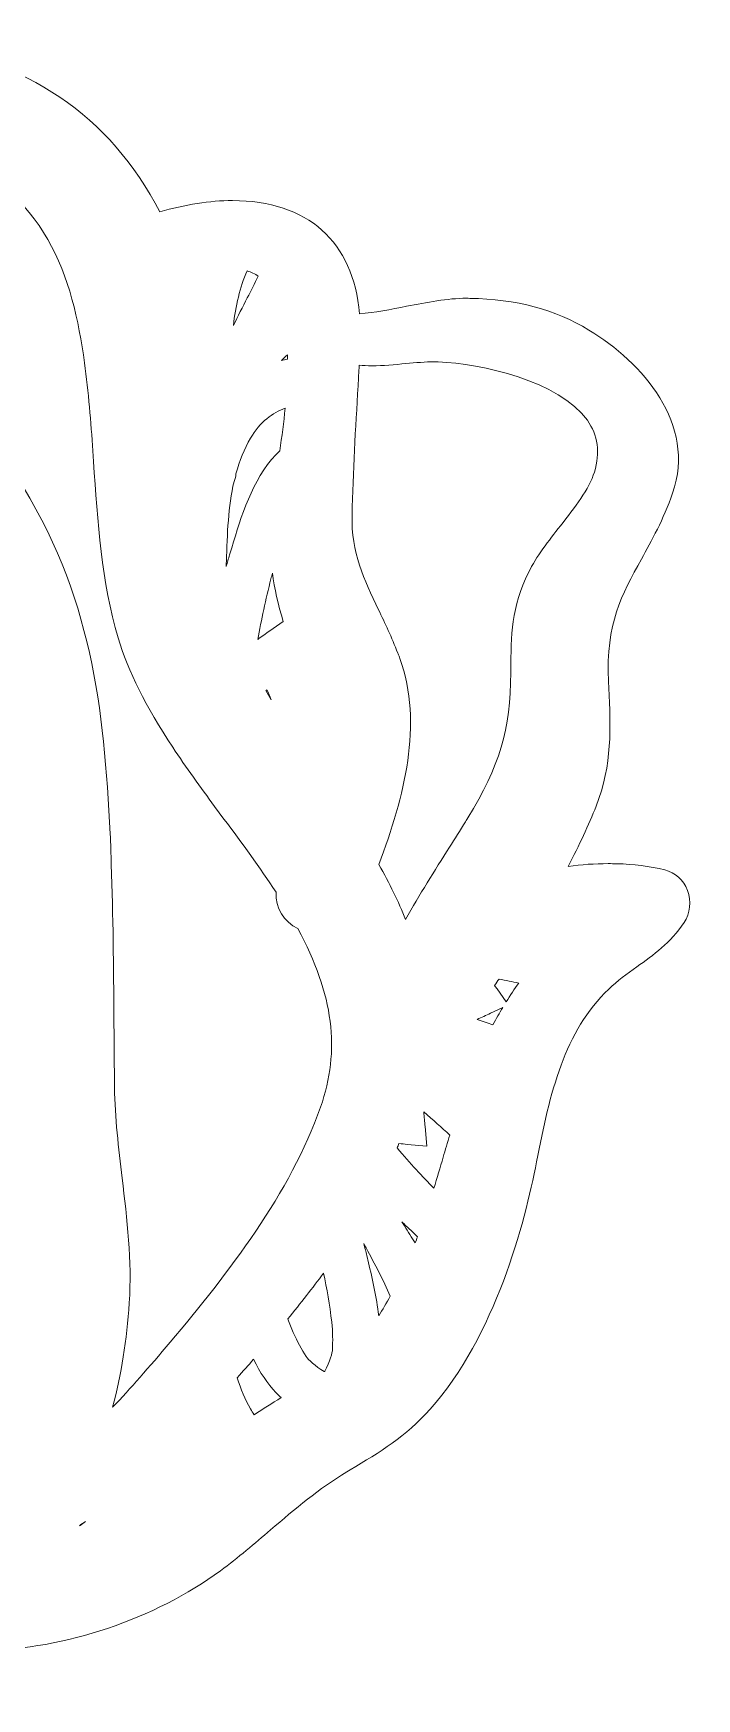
# Model space of a CAD drawing. Extents: x 28 to 2067, y -2033 to -35.
# Drawn here: x 1085.6 to 1206.3, y -771.5 to -468.5 of the extents above; entities that cross this region are included whole.
import ezdxf

# ---------------------------------------------------------------- set-up
doc = ezdxf.new("R2010")
doc.units = 0
doc.header["$MEASUREMENT"] = 0
doc.layers.add('Layer 1', color=7, linetype='Continuous', lineweight=0)

msp = doc.modelspace()

# ---------------------------------------------------------------- linework, layer by layer
at = {"layer": 'Layer 1'}
for points, knots in [([(1036.21, -771.45), (1009.27, -771.45), (982.23, -762.98), (978.86, -761.89), (977.7, -763.15), (976.07, -763.91), (974.26, -763.94), (973.66, -763.95), (973.04, -763.96), (972.42, -763.96), (962.1, -763.96), (942.8, -762), (929.47, -748.91), (916.01, -735.7), (907.87, -724.02), (904.59, -713.21), (901.74, -703.87), (901.82, -694.38), (901.9, -685.2), (901.97, -677.41), (902.04, -670.06), (900.45, -662.81), (898.16, -652.46), (893.14, -641.52), (887.02, -633.55), (885.63, -631.75), (884, -630.23), (882.27, -628.62), (880.09, -626.6), (877.84, -624.5), (876.01, -621.74), (874.16, -619.06), (874.93, -614.61), (877.62, -612.63), (880.19, -610.79), (883.37, -609.87), (887.09, -609.87), (891.54, -609.87), (896.17, -611.13), (900.25, -612.25), (901.79, -612.67), (903.24, -613.07), (904.55, -613.36), (905.68, -613.61), (907, -613.85), (908.43, -614.12), (913.02, -614.98), (918.85, -616.08), (923.98, -618.14), (923.94, -616.42), (924.02, -614.73), (924.09, -613.07), (924.17, -611.29), (924.25, -609.6), (924.19, -607.93), (923.8, -598.02), (919.77, -595.5), (913.67, -591.68), (910.9, -589.95), (907.77, -587.98), (904.73, -585.09), (890.21, -571.29), (890.61, -550.87), (905.75, -533.08), (911.9, -525.79), (919.9, -519.98), (929.5, -515.82), (937.84, -512.24), (947.22, -510.12), (956.66, -509.67), (958.48, -509.59), (960.32, -509.54), (962.15, -509.54), (966.27, -509.54), (970.41, -509.75), (975.03, -510.19), (970.56, -502.66), (970.63, -495.29), (975.25, -488.21), (980.43, -480.27), (989.07, -474.74), (1000.93, -471.77), (1007.2, -470.21), (1014.25, -469.33), (1023.12, -468.99), (1028.06, -468.79), (1034.21, -468.55), (1040.33, -468.55), (1055.66, -468.55), (1075.2, -469.87), (1090.44, -480.17), (1097.99, -485.27), (1104.09, -492.28), (1108.61, -501.04), (1113.2, -499.68), (1117.73, -498.97), (1121.83, -498.97), (1135.5, -498.97), (1143.79, -506.42), (1144.96, -519.54), (1147.65, -519.35), (1150.62, -518.77), (1153.51, -518.2), (1157.16, -517.48), (1160.93, -516.74), (1164.37, -516.74), (1164.58, -516.74), (1164.78, -516.74), (1164.98, -516.75), (1173.45, -516.9), (1180.54, -518.79), (1186.63, -522.52), (1196.39, -528.37), (1206.25, -539.66), (1201.88, -552.18), (1200.18, -557.03), (1198.06, -560.83), (1196.2, -564.19), (1192.59, -570.71), (1189.73, -575.86), (1190.2, -586.43), (1190.2, -586.43), (1190.26, -587.64), (1190.26, -587.64), (1190.61, -594.78), (1190.94, -601.52), (1187.96, -609.11), (1186.61, -612.58), (1184.92, -616.2), (1182.86, -620.07), (1185.3, -619.74), (1187.74, -619.57), (1190.16, -619.57), (1190.7, -619.57), (1191.24, -619.58), (1191.77, -619.6), (1194.72, -619.65), (1197.66, -620.03), (1200.46, -620.71), (1202.35, -621.18), (1203.85, -622.53), (1204.57, -624.43), (1205.32, -626.4), (1205.08, -628.65), (1203.95, -630.3), (1201.48, -633.97), (1198.37, -636.19), (1195.36, -638.34), (1193.55, -639.63), (1191.84, -640.85), (1190.25, -642.39), (1182.22, -650.08), (1179.56, -661.18), (1177.13, -673.82), (1174.99, -684.93), (1169.62, -705.53), (1157.78, -718.8), (1153.33, -723.77), (1148.66, -726.58), (1143.26, -729.83), (1143.26, -729.83), (1142.62, -730.21), (1142.62, -730.21), (1137.52, -733.27), (1133.26, -736.91), (1128.76, -740.76), (1125.87, -743.23), (1122.88, -745.78), (1119.65, -748.17), (1107.8, -756.93), (1091, -762.59), (1076.84, -762.59), (1075.93, -762.59), (1075.02, -762.56), (1074.14, -762.52), (1064.88, -768.45), (1052.13, -771.45), (1036.21, -771.45)], [0, 0, 0, 0, 1, 1, 1, 2, 2, 2, 3, 3, 3, 4, 4, 4, 5, 5, 5, 6, 6, 6, 7, 7, 7, 8, 8, 8, 9, 9, 9, 10, 10, 10, 11, 11, 11, 12, 12, 12, 13, 13, 13, 14, 14, 14, 15, 15, 15, 16, 16, 16, 17, 17, 17, 18, 18, 18, 19, 19, 19, 20, 20, 20, 21, 21, 21, 22, 22, 22, 23, 23, 23, 24, 24, 24, 25, 25, 25, 26, 26, 26, 27, 27, 27, 28, 28, 28, 29, 29, 29, 30, 30, 30, 31, 31, 31, 32, 32, 32, 33, 33, 33, 34, 34, 34, 35, 35, 35, 36, 36, 36, 37, 37, 37, 38, 38, 38, 39, 39, 39, 40, 40, 40, 41, 41, 41, 42, 42, 42, 43, 43, 43, 44, 44, 44, 45, 45, 45, 46, 46, 46, 47, 47, 47, 48, 48, 48, 49, 49, 49, 50, 50, 50, 51, 51, 51, 52, 52, 52, 53, 53, 53, 54, 54, 54, 55, 55, 55, 56, 56, 56, 57, 57, 57, 58, 58, 58, 59, 59, 59, 59]), ([(999.25, -513.49), (1003.27, -513.99), (1007.38, -514.32), (1011.35, -514.64), (1017.96, -515.18), (1024.79, -515.73), (1031.56, -517.04), (1055.63, -521.69), (1071.34, -531.55), (1082.49, -549.02), (1096.35, -570.69), (1098.43, -591.33), (1099.58, -614.13), (1099.69, -615.98), (1099.74, -617.88), (1099.79, -619.72), (1100.13, -629.05), (1100.2, -638.5), (1100.27, -647.64), (1100.3, -651.85), (1100.33, -656.07), (1100.38, -660.3), (1100.45, -665.72), (1101.12, -671.35), (1101.77, -676.79), (1102.66, -684.18), (1103.57, -691.83), (1103.07, -699.44), (1102.62, -706.2), (1101.62, -712.5), (1100.04, -718.45), (1103.26, -715.02), (1106.63, -711.22), (1110.5, -706.63), (1120.98, -694.19), (1132.43, -679.38), (1137.85, -663.87), (1141.49, -653.46), (1140.22, -643.41), (1133.71, -631.39), (1131.15, -630.14), (1129.66, -627.66), (1129.75, -624.76), (1126.85, -620.3), (1123.52, -615.82), (1120.29, -611.47), (1120.29, -611.47), (1118.57, -609.16), (1118.57, -609.16), (1116.06, -605.73), (1113.4, -602.06), (1110.97, -598.41), (1106.03, -590.95), (1102.88, -584.62), (1101.03, -578.49), (1098.03, -568.51), (1097.29, -557.29), (1096.57, -546.44), (1096.57, -546.44), (1096.44, -544.48), (1096.44, -544.48), (1096.07, -539.29), (1095.65, -533.77), (1094.93, -528.5), (1092.78, -512.81), (1088.08, -497.23), (1068.34, -489.56), (1059.24, -486.04), (1046.93, -484.25), (1031.75, -484.25), (1030.87, -484.25), (1029.99, -484.26), (1029.11, -484.27), (1024.23, -484.31), (1019.08, -484.54), (1013.79, -484.93), (1013.79, -484.93), (1012.78, -485), (1012.78, -485), (1009.91, -485.19), (1006.93, -485.38), (1004, -485.79), (997.69, -486.68), (993.43, -488.49), (990.59, -491.48), (988.11, -494.08), (986.94, -496.48), (987.02, -498.82), (987.11, -501.64), (988.97, -504.63), (992.86, -508.21), (994.82, -510.05), (997.07, -511.8), (999.25, -513.49)], [0, 0, 0, 0, 1, 1, 1, 2, 2, 2, 3, 3, 3, 4, 4, 4, 5, 5, 5, 6, 6, 6, 7, 7, 7, 8, 8, 8, 9, 9, 9, 10, 10, 10, 11, 11, 11, 12, 12, 12, 13, 13, 13, 14, 14, 14, 15, 15, 15, 16, 16, 16, 17, 17, 17, 18, 18, 18, 19, 19, 19, 20, 20, 20, 21, 21, 21, 22, 22, 22, 23, 23, 23, 24, 24, 24, 25, 25, 25, 26, 26, 26, 27, 27, 27, 28, 28, 28, 29, 29, 29, 30, 30, 30, 31, 31, 31, 31]), ([(1124.48, -511.75), (1123.18, -514.77), (1122.42, -518.13), (1121.99, -521.71), (1122.83, -520.01), (1123.68, -518.33), (1124.53, -516.67), (1125.2, -515.36), (1125.87, -514.04), (1126.53, -512.72), (1125.92, -512.32), (1125.24, -512), (1124.48, -511.75)], [0, 0, 0, 0, 1, 1, 1, 2, 2, 2, 3, 3, 3, 4, 4, 4, 4]), ([(1131.82, -527), (1131.45, -527.35), (1131.09, -527.71), (1130.74, -528.07), (1131.1, -527.98), (1131.47, -527.89), (1131.84, -527.82), (1131.83, -527.54), (1131.83, -527.27), (1131.82, -527)], [0, 0, 0, 0, 1, 1, 1, 2, 2, 2, 3, 3, 3, 3]), ([(1148.46, -619.74), (1150.43, -623.19), (1152.04, -626.49), (1153.3, -629.71), (1155.83, -625.22), (1158.59, -620.86), (1161.29, -616.6), (1162.27, -615.05), (1163.25, -613.51), (1164.22, -611.96), (1164.33, -611.8), (1164.39, -611.69), (1164.46, -611.57), (1164.46, -611.57), (1164.65, -611.25), (1164.65, -611.25), (1170.41, -601.87), (1172.38, -595.2), (1172.45, -584.82), (1172.45, -584.82), (1172.45, -584.45), (1172.45, -584.45), (1172.5, -578.04), (1172.53, -572.98), (1175.67, -566.6), (1177.09, -563.72), (1179.32, -560.87), (1181.48, -558.11), (1184.05, -554.83), (1186.7, -551.43), (1187.65, -548.36), (1188.74, -544.76), (1188.32, -541.67), (1186.37, -538.93), (1181.25, -531.75), (1167.03, -528.61), (1159.26, -528.31), (1159, -528.3), (1158.75, -528.29), (1158.49, -528.29), (1156.93, -528.29), (1155.2, -528.45), (1153.37, -528.62), (1151.34, -528.81), (1149.25, -529.01), (1147.15, -529.01), (1146.35, -529.01), (1145.6, -528.98), (1144.88, -528.92), (1144.81, -530.17), (1144.74, -531.41), (1144.67, -532.66), (1144.22, -540.37), (1143.76, -548.34), (1143.57, -556.17), (1143.43, -563.05), (1145.73, -567.84), (1148.39, -573.38), (1149.57, -575.84), (1150.8, -578.39), (1151.89, -581.28), (1151.89, -581.28), (1151.95, -581.43), (1151.95, -581.43), (1152.07, -581.68), (1152.18, -581.94), (1152.28, -582.23), (1156.55, -594.26), (1153.08, -607.32), (1148.46, -619.74)], [0, 0, 0, 0, 1, 1, 1, 2, 2, 2, 3, 3, 3, 4, 4, 4, 5, 5, 5, 6, 6, 6, 7, 7, 7, 8, 8, 8, 9, 9, 9, 10, 10, 10, 11, 11, 11, 12, 12, 12, 13, 13, 13, 14, 14, 14, 15, 15, 15, 16, 16, 16, 17, 17, 17, 18, 18, 18, 19, 19, 19, 20, 20, 20, 21, 21, 21, 22, 22, 22, 23, 23, 23, 23]), ([(1122.11, -550.04), (1121.05, -554.68), (1120.89, -559.53), (1120.72, -564.65), (1120.71, -564.95), (1120.7, -565.25), (1120.69, -565.55), (1120.89, -564.83), (1121.1, -564.11), (1121.32, -563.39), (1121.32, -563.39), (1121.71, -562.1), (1121.71, -562.1), (1123.37, -556.58), (1125.44, -549.7), (1129.71, -545.19), (1129.93, -544.95), (1130.17, -544.72), (1130.44, -544.48), (1130.81, -541.87), (1131.16, -539.3), (1131.42, -536.75), (1129.18, -537.57), (1126.85, -539.17), (1125.11, -542.2), (1124, -544.14), (1123.13, -546.26), (1122.47, -548.67), (1122.44, -549.14), (1122.32, -549.6), (1122.11, -550.04)], [0, 0, 0, 0, 1, 1, 1, 2, 2, 2, 3, 3, 3, 4, 4, 4, 5, 5, 5, 6, 6, 6, 7, 7, 7, 8, 8, 8, 9, 9, 9, 10, 10, 10, 10]), ([(1128.83, -567.77), (1127.87, -571.51), (1127.08, -575.26), (1126.43, -578.78), (1127.16, -578.25), (1127.88, -577.74), (1128.6, -577.24), (1128.6, -577.24), (1131.08, -575.51), (1131.08, -575.51), (1130.11, -572.4), (1129.46, -569.54), (1129.11, -566.74), (1129.01, -567.08), (1128.92, -567.43), (1128.83, -567.77)], [0, 0, 0, 0, 1, 1, 1, 2, 2, 2, 3, 3, 3, 4, 4, 4, 5, 5, 5, 5]), ([(1127.92, -588.09), (1128.23, -588.65), (1128.55, -589.21), (1128.88, -589.77), (1128.62, -589.16), (1128.37, -588.55), (1128.11, -587.95), (1128.05, -587.99), (1127.99, -588.04), (1127.92, -588.09)], [0, 0, 0, 0, 1, 1, 1, 2, 2, 2, 3, 3, 3, 3]), ([(1169.94, -642.36), (1169.94, -642.36), (1171.6, -644.73), (1171.6, -644.73), (1172.36, -643.51), (1173.12, -642.37), (1173.89, -641.3), (1172.73, -641.05), (1171.54, -640.8), (1170.31, -640.56), (1170.04, -640.95), (1169.78, -641.35), (1169.51, -641.74), (1169.65, -641.95), (1169.8, -642.15), (1169.94, -642.36)], [0, 0, 0, 0, 1, 1, 1, 2, 2, 2, 3, 3, 3, 4, 4, 4, 5, 5, 5, 5]), ([(1166.34, -647.9), (1167.32, -648.24), (1168.27, -648.57), (1169.19, -648.88), (1169.79, -647.78), (1170.39, -646.74), (1170.98, -645.75), (1170.98, -645.75), (1168.76, -646.79), (1168.76, -646.79), (1167.96, -647.16), (1167.15, -647.53), (1166.34, -647.9)], [0, 0, 0, 0, 1, 1, 1, 2, 2, 2, 3, 3, 3, 4, 4, 4, 4]), ([(1151.77, -671.29), (1154.22, -674.12), (1156.37, -676.48), (1158.47, -678.61), (1159.04, -676.73), (1159.6, -674.84), (1160.15, -672.98), (1160.55, -671.63), (1160.94, -670.28), (1161.35, -668.93), (1159.89, -667.59), (1158.33, -666.2), (1156.62, -664.74), (1156.71, -665.65), (1156.79, -666.53), (1156.87, -667.38), (1156.87, -667.38), (1157.17, -670.93), (1157.17, -670.93), (1157.17, -670.93), (1153.62, -670.63), (1153.62, -670.63), (1153.12, -670.58), (1152.61, -670.53), (1152.1, -670.48), (1151.99, -670.75), (1151.88, -671.02), (1151.77, -671.29)], [0, 0, 0, 0, 1, 1, 1, 2, 2, 2, 3, 3, 3, 4, 4, 4, 5, 5, 5, 6, 6, 6, 7, 7, 7, 8, 8, 8, 9, 9, 9, 9]), ([(1153.1, -685.46), (1153.76, -686.52), (1154.4, -687.56), (1155.05, -688.57), (1155.2, -688.2), (1155.34, -687.82), (1155.49, -687.43), (1155.39, -687.33), (1154.24, -686.25), (1154.24, -686.25), (1153.71, -685.76), (1153.17, -685.24), (1152.63, -684.71), (1152.78, -684.96), (1152.94, -685.21), (1153.1, -685.46)], [0, 0, 0, 0, 1, 1, 1, 2, 2, 2, 3, 3, 3, 4, 4, 4, 5, 5, 5, 5]), ([(1145.72, -688.69), (1145.91, -689.43), (1146.09, -690.15), (1146.26, -690.86), (1146.26, -690.86), (1146.57, -692.18), (1146.57, -692.18), (1147.26, -695.11), (1148.04, -698.43), (1148.42, -701.79), (1149.14, -700.69), (1149.84, -699.52), (1150.53, -698.24), (1149.26, -695.32), (1147.74, -692.46), (1146.14, -689.47), (1146, -689.21), (1145.86, -688.95), (1145.72, -688.69)], [0, 0, 0, 0, 1, 1, 1, 2, 2, 2, 3, 3, 3, 4, 4, 4, 5, 5, 5, 6, 6, 6, 6]), ([(1131.89, -702.39), (1132.23, -703.27), (1132.57, -704.09), (1132.89, -704.85), (1133.59, -706.47), (1134.48, -707.96), (1135.25, -709.21), (1135.59, -709.76), (1136.89, -711), (1138.51, -711.97), (1138.55, -711.95), (1138.58, -711.93), (1138.61, -711.91), (1139.57, -710.16), (1140.01, -708.49), (1140.02, -707.93), (1140.07, -706.46), (1140.09, -704.73), (1139.89, -702.98), (1139.51, -699.79), (1139.01, -696.85), (1138.38, -694.06), (1136.41, -696.74), (1134.26, -699.5), (1131.89, -702.39)], [0, 0, 0, 0, 1, 1, 1, 2, 2, 2, 3, 3, 3, 4, 4, 4, 5, 5, 5, 6, 6, 6, 7, 7, 7, 8, 8, 8, 8]), ([(1122.7, -713.07), (1123.33, -715.16), (1124.12, -717.02), (1125.11, -718.74), (1125.32, -719.11), (1125.55, -719.46), (1125.78, -719.8), (1127.36, -718.75), (1128.98, -717.74), (1130.69, -716.7), (1130.35, -716.39), (1130.02, -716.08), (1129.7, -715.75), (1128.2, -714.15), (1126.87, -712.19), (1125.66, -709.72), (1124.74, -710.78), (1123.76, -711.89), (1122.7, -713.07)], [0, 0, 0, 0, 1, 1, 1, 2, 2, 2, 3, 3, 3, 4, 4, 4, 5, 5, 5, 6, 6, 6, 6]), ([(1095.13, -739.21), (1094.76, -739.47), (1094.38, -739.73), (1093.99, -740), (1094.03, -739.99), (1094.08, -739.97), (1094.12, -739.95), (1094.46, -739.71), (1094.79, -739.46), (1095.13, -739.21)], [0, 0, 0, 0, 1, 1, 1, 2, 2, 2, 3, 3, 3, 3])]:
    msp.add_open_spline(points, degree=3, knots=knots, dxfattribs=at)

doc.saveas('drawing.dxf')
